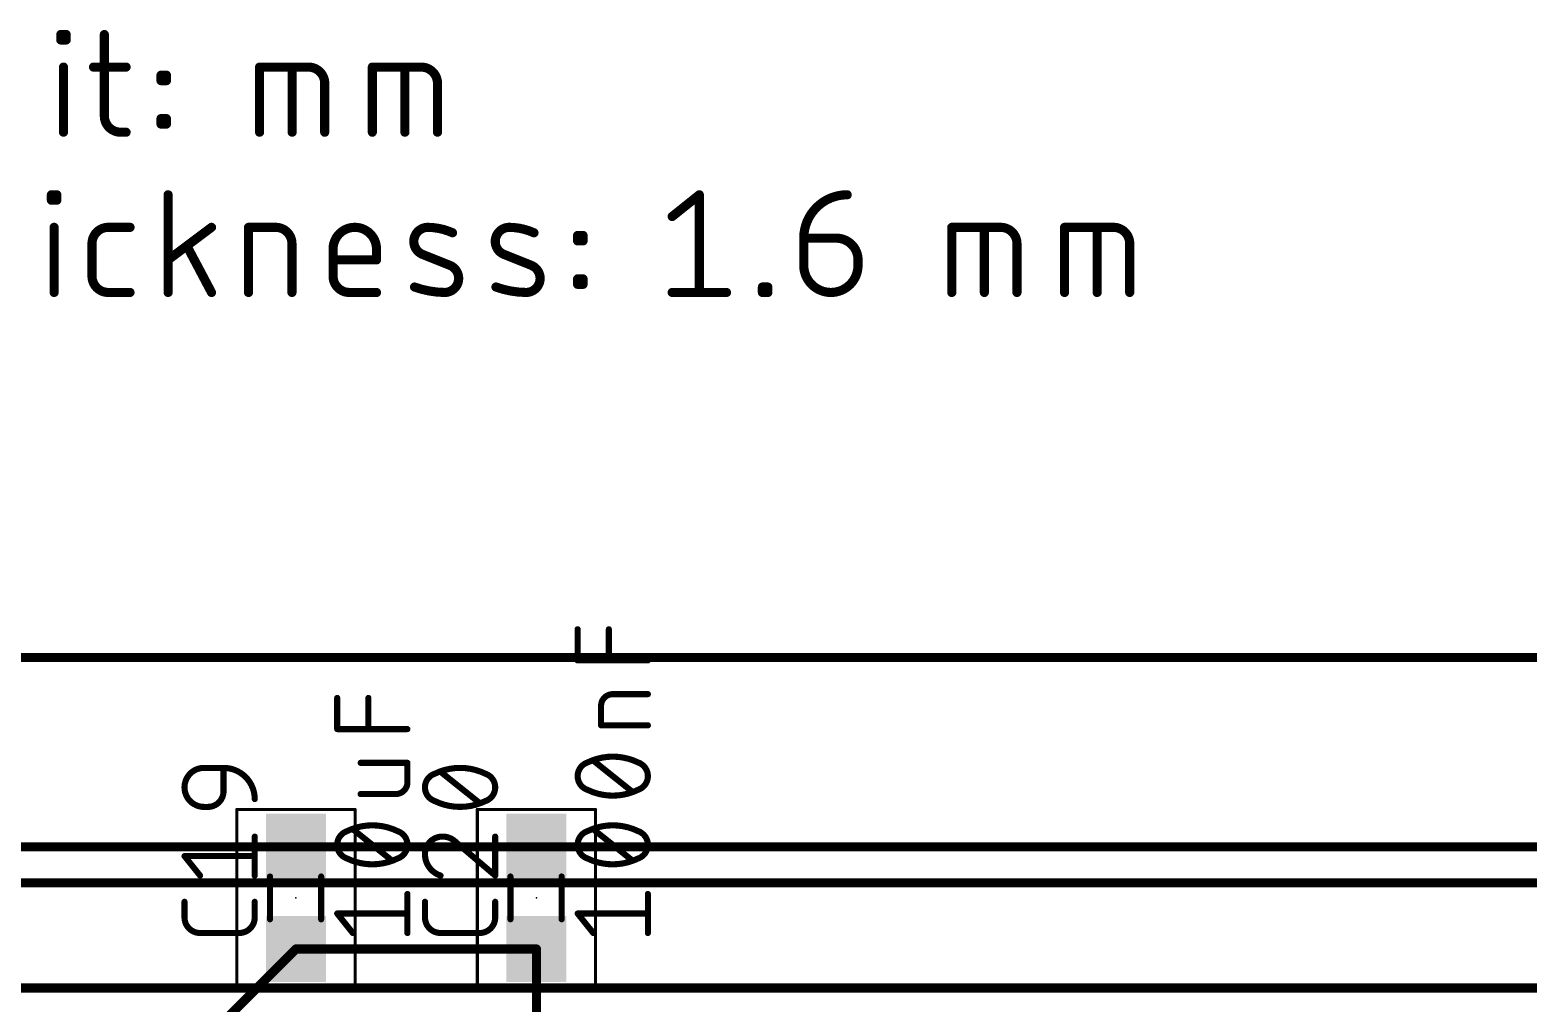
# Model space of a CAD drawing. Extents: x -6 to 135, y -6 to 36.
# Drawn here: x 81.58 to 106.5, y 20.25 to 36.45 of the extents above; entities that cross this region are included whole.
import ezdxf

# ---------------------------------------------------------------- set-up
doc = ezdxf.new("R2010")
doc.units = 0
for name, color, linetype in [('1', 12, 'CONTINUOUS'), ('16', 132, 'CONTINUOUS'), ('20', 31, 'CONTINUOUS'), ('23', 53, 'CONTINUOUS'), ('25', 253, 'CONTINUOUS'), ('27', 253, 'CONTINUOUS'), ('39', 12, 'CONTINUOUS'), ('47', 253, 'CONTINUOUS'), ('51', 253, 'CONTINUOUS')]:
    doc.layers.add(name, color=color, linetype=linetype)

# ---------------------------------------------------------------- blocks, each defined once
blk = doc.blocks.new('RECT')
blk.add_solid([(-0.5, -0.5), (0.5, -0.5), (-0.5, 0.5), (0.5, 0.5)])

msp = doc.modelspace()

# ---------------------------------------------------------------- linework, layer by layer
at = {"layer": '1', "const_width": 0.1524}
for points in [[(121, 26), (30, 26)], [(86, 22.85), (66, 22.85)], [(86, 22.85), (90, 22.85)], [(110, 22.85), (90, 22.85)], [(86, 21.15), (83.925, 19.075)], [(86, 21.15), (90, 21.15)], [(90, 21.15), (90, 17.95)]]:
    msp.add_lwpolyline(points, dxfattribs=at)
at = {"layer": '1', "const_width": 0.0762}
for points in [[(86, 22.8881, 1), (86, 22.8119)], [(86, 22.8119, 1), (86, 22.8881)], [(90, 22.8881, 1), (90, 22.8119)], [(90, 22.8119, 1), (90, 22.8881)], [(86, 21.1881, 1), (86, 21.1119)], [(86.0269, 21.1231, 1), (85.9731, 21.1769)], [(90.0381, 21.15, 1), (89.9619, 21.15)], [(90, 21.1119, 1), (90, 21.1881)]]:
    msp.add_lwpolyline(points, format="xyb", dxfattribs=at)
at = {"layer": '16', "const_width": 0.1524}
for points in [[(121, 26), (30, 26)], [(121, 22.25), (15.5, 22.25)], [(121.6702, 20.5), (18.9746, 20.5)]]:
    msp.add_lwpolyline(points, dxfattribs=at)
at = {"layer": '20'}
msp.add_line((119, 26), (32, 26), dxfattribs=at)
at = {"layer": '23'}
for p in [(86, 22), (90, 22)]:
    msp.add_point(p, dxfattribs=at)
at = {"layer": '25'}
for points, const_width in [([(84.4704, 24.1637, 1), (84.4704, 23.5146)], 0.1016), ([(84.4704, 24.1891, 1), (84.4704, 24.1383)], 0.0508), ([(84.4704, 24.1383, 1), (84.4704, 24.1891)], 0.0508), ([(84.8203, 24.1637, 1), (84.7695, 24.1637)], 0.0508), ([(85.3142, 23.6444, 0.4142), (84.7949, 24.1637)], 0.1016), ([(84.7949, 24.1891, 1), (84.7949, 24.1383)], 0.0508), ([(84.7949, 24.1383, 1), (84.7949, 24.1891)], 0.0508), ([(88.73, 24.1637, 0.1139), (88.3081, 24.0664)], 0.1016), ([(89.1519, 24.0664, 0.1139), (88.73, 24.1637)], 0.1016), ([(88.73, 24.1891, 1), (88.73, 24.1383)], 0.0508), ([(88.73, 24.1383, 1), (88.73, 24.1891)], 0.0508), ([(88.3081, 24.0664, 0.3205), (88.1458, 23.8392)], 0.1016), ([(88.2969, 24.0892, 1), (88.3192, 24.0435)], 0.0508), ([(88.3163, 24.0423, 1), (88.2998, 24.0904)], 0.0508), ([(88.4213, 24.1186, 1), (88.3896, 24.079)], 0.0508), ([(89.3142, 23.8392, 0.3205), (89.1519, 24.0664)], 0.1016), ([(89.1602, 24.0904, 1), (89.1437, 24.0423)], 0.0508), ([(89.1408, 24.0435, 1), (89.1631, 24.0892)], 0.0508), ([(84.5353, 23.5146, 0.4142), (84.7949, 23.7743)], 0.1016), ([(84.8203, 23.7743, 1), (84.7695, 23.7743)], 0.0508), ([(84.7695, 23.7743, 1), (84.8203, 23.7743)], 0.0508), ([(88.1458, 23.8392, 0.3205), (88.3081, 23.612)], 0.1016), ([(88.1712, 23.8392, 1), (88.1204, 23.8392)], 0.0508), ([(88.1204, 23.8392, 1), (88.1712, 23.8392)], 0.0508), ([(89.1519, 23.612, 0.3205), (89.3142, 23.8392)], 0.1016), ([(89.3396, 23.8392, 1), (89.2888, 23.8392)], 0.0508), ([(89.2888, 23.8392, 1), (89.3396, 23.8392)], 0.0508), ([(84.4704, 23.54, 1), (84.4704, 23.4892)], 0.0508), ([(84.4704, 23.4892, 1), (84.4704, 23.54)], 0.0508), ([(84.5353, 23.54, 1), (84.5353, 23.4892)], 0.0508), ([(84.5353, 23.4892, 1), (84.5353, 23.54)], 0.0508), ([(85.2888, 23.6444, 1), (85.3396, 23.6444)], 0.0508), ([(88.3192, 23.6348, 1), (88.2969, 23.5891)], 0.0508), ([(88.3081, 23.612, 0.1139), (88.73, 23.5146)], 0.1016), ([(88.2998, 23.588, 1), (88.3163, 23.636)], 0.0508), ([(88.73, 23.5146, 0.1139), (89.1519, 23.612)], 0.1016), ([(88.73, 23.54, 1), (88.73, 23.4892)], 0.0508), ([(88.73, 23.4892, 1), (88.73, 23.54)], 0.0508), ([(89.0387, 23.5597, 1), (89.0704, 23.5994)], 0.0508), ([(89.1437, 23.636, 1), (89.1602, 23.588)], 0.0508), ([(89.1631, 23.5891, 1), (89.1408, 23.6348)], 0.0508), ([(85.3396, 23.0207, 1), (85.2888, 23.0207)], 0.0508), ([(88.4379, 23.0207, 0.4142), (88.1458, 22.7286)], 0.1016), ([(88.6651, 22.9234, 0.2053), (88.4379, 23.0207)], 0.1016), ([(88.4379, 23.0461, 1), (88.4379, 22.9953)], 0.0508), ([(88.4379, 22.9953, 1), (88.4379, 23.0461)], 0.0508), ([(88.6815, 22.9427, 1), (88.6486, 22.904)], 0.0508), ([(88.6467, 22.9058, 1), (88.6835, 22.9409)], 0.0508), ([(89.3396, 23.0207, 1), (89.2888, 23.0207)], 0.0508), ([(84.1458, 22.7216, 1), (84.1458, 22.6708)], 0.0508), ([(84.1656, 22.712, 1), (84.126, 22.6803)], 0.0508), ([(85.3142, 22.6708, 1), (85.3142, 22.7216)], 0.0508), ([(88.1458, 22.7286, 0.3252), (88.4054, 22.3716)], 0.1016), ([(88.1712, 22.7286, 1), (88.1204, 22.7286)], 0.0508), ([(88.1204, 22.7286, 1), (88.1712, 22.7286)], 0.0508), ([(84.3856, 22.3558, 1), (84.4253, 22.3875)], 0.0508), ([(85.2888, 22.3716, 1), (85.3396, 22.3716)], 0.0508), ([(88.3976, 22.3475, 1), (88.4133, 22.3958)], 0.0508), ([(89.2888, 22.3716, 1), (89.3396, 22.3716)], 0.0508), ([(89.2977, 22.3523, 1), (89.3307, 22.391)], 0.0508), ([(84.1712, 21.9351, 1), (84.1204, 21.9351)], 0.0508), ([(85.3396, 21.9351, 1), (85.2888, 21.9351)], 0.0508), ([(88.1712, 21.9351, 1), (88.1204, 21.9351)], 0.0508), ([(89.3396, 21.9351, 1), (89.2888, 21.9351)], 0.0508), ([(84.1458, 21.6754, 0.4142), (84.4054, 21.4158)], 0.1016), ([(84.1712, 21.6754, 1), (84.1204, 21.6754)], 0.0508), ([(84.1204, 21.6754, 1), (84.1712, 21.6754)], 0.0508), ([(85.0546, 21.4158, 0.4142), (85.3142, 21.6754)], 0.1016), ([(85.3396, 21.6754, 1), (85.2888, 21.6754)], 0.0508), ([(85.2888, 21.6754, 1), (85.3396, 21.6754)], 0.0508), ([(88.1458, 21.6754, 0.4142), (88.4054, 21.4158)], 0.1016), ([(88.1712, 21.6754, 1), (88.1204, 21.6754)], 0.0508), ([(88.1204, 21.6754, 1), (88.1712, 21.6754)], 0.0508), ([(89.0546, 21.4158, 0.4142), (89.3142, 21.6754)], 0.1016), ([(89.3396, 21.6754, 1), (89.2888, 21.6754)], 0.0508), ([(89.2888, 21.6754, 1), (89.3396, 21.6754)], 0.0508), ([(84.4054, 21.4412, 1), (84.4054, 21.3904)], 0.0508), ([(84.4054, 21.3904, 1), (84.4054, 21.4412)], 0.0508), ([(85.0546, 21.4412, 1), (85.0546, 21.3904)], 0.0508), ([(85.0546, 21.3904, 1), (85.0546, 21.4412)], 0.0508), ([(88.4054, 21.4412, 1), (88.4054, 21.3904)], 0.0508), ([(88.4054, 21.3904, 1), (88.4054, 21.4412)], 0.0508), ([(89.0546, 21.4412, 1), (89.0546, 21.3904)], 0.0508), ([(89.0546, 21.3904, 1), (89.0546, 21.4412)], 0.0508)]:
    msp.add_lwpolyline(points, format="xyb", dxfattribs=dict(at, const_width=const_width))
at = {"layer": '25', "const_width": 0.1016}
for points in [[(84.4704, 24.1637), (84.7949, 24.1637)], [(84.7949, 24.1637), (84.7949, 23.7743)], [(89.0546, 23.5795), (88.4054, 24.0988)], [(84.5353, 23.5146), (84.4704, 23.5146)], [(85.3142, 22.3716), (85.3142, 23.0207)], [(88.6651, 22.9234), (89.3142, 22.3716)], [(89.3142, 22.3716), (89.3142, 23.0207)], [(84.4054, 22.3716), (84.1458, 22.6962)], [(84.1458, 22.6962), (85.3142, 22.6962)], [(84.1458, 21.6754), (84.1458, 21.9351)], [(85.3142, 21.9351), (85.3142, 21.6754)], [(88.1458, 21.6754), (88.1458, 21.9351)], [(89.3142, 21.9351), (89.3142, 21.6754)], [(85.0546, 21.4158), (84.4054, 21.4158)], [(89.0546, 21.4158), (88.4054, 21.4158)]]:
    msp.add_lwpolyline(points, dxfattribs=at)
at = {"layer": '27', "const_width": 0.1016}
for points in [[(90.6858, 25.952), (90.6858, 26.4712)], [(91.2051, 25.952), (91.2051, 26.4712)], [(91.8542, 25.952), (90.6858, 25.952)], [(91.27, 25.3909), (91.8542, 25.3909)], [(86.6858, 24.809), (86.6858, 25.3282)], [(87.2051, 24.809), (87.2051, 25.3282)], [(91.0753, 24.8716), (91.0753, 25.1962)], [(91.8542, 24.8716), (91.0753, 24.8716)], [(87.8542, 24.809), (86.6858, 24.809)], [(87.8542, 24.2479), (87.0753, 24.2479)], [(87.8542, 23.9233), (87.8542, 24.2479)], [(91.5946, 23.7667), (90.9454, 24.286)], [(87.0753, 23.7286), (87.6595, 23.7286)], [(87.5946, 22.6237), (86.9454, 23.143)], [(91.5946, 22.6237), (90.9454, 23.143)], [(87.8542, 21.4158), (87.8542, 22.0649)], [(91.8542, 21.4158), (91.8542, 22.0649)], [(86.9454, 21.4158), (86.6858, 21.7404)], [(86.6858, 21.7404), (87.8542, 21.7404)], [(90.9454, 21.4158), (90.6858, 21.7404)], [(90.6858, 21.7404), (91.8542, 21.7404)]]:
    msp.add_lwpolyline(points, dxfattribs=at)
at = {"layer": '27'}
for points, const_width in [([(90.7112, 26.4712, 1), (90.6604, 26.4712)], 0.0508), ([(91.2305, 26.4712, 1), (91.1797, 26.4712)], 0.0508), ([(90.6858, 25.9774, 1), (90.6858, 25.9265)], 0.0508), ([(90.6604, 25.952, 1), (90.7112, 25.952)], 0.0508), ([(91.1797, 25.952, 1), (91.2305, 25.952)], 0.0508), ([(91.8542, 25.9265, 1), (91.8542, 25.9774)], 0.0508), ([(91.27, 25.3909, 0.4142), (91.0753, 25.1962)], 0.1016), ([(91.27, 25.4163, 1), (91.27, 25.3655)], 0.0508), ([(91.27, 25.3655, 1), (91.27, 25.4163)], 0.0508), ([(91.8542, 25.3655, 1), (91.8542, 25.4163)], 0.0508), ([(86.7112, 25.3282, 1), (86.6604, 25.3282)], 0.0508), ([(87.2305, 25.3282, 1), (87.1797, 25.3282)], 0.0508), ([(91.1007, 25.1962, 1), (91.0499, 25.1962)], 0.0508), ([(91.0499, 25.1962, 1), (91.1007, 25.1962)], 0.0508), ([(91.0753, 24.897, 1), (91.0753, 24.8462)], 0.0508), ([(91.8542, 24.8462, 1), (91.8542, 24.897)], 0.0508), ([(86.6858, 24.8344, 1), (86.6858, 24.7836)], 0.0508), ([(86.6604, 24.809, 1), (86.7112, 24.809)], 0.0508), ([(87.1797, 24.809, 1), (87.2305, 24.809)], 0.0508), ([(87.8542, 24.7836, 1), (87.8542, 24.8344)], 0.0508), ([(91.0499, 24.8716, 1), (91.1007, 24.8716)], 0.0508), ([(87.0753, 24.2733, 1), (87.0753, 24.2225)], 0.0508), ([(87.8796, 24.2479, 1), (87.8288, 24.2479)], 0.0508), ([(87.8542, 24.2225, 1), (87.8542, 24.2733)], 0.0508), ([(90.8481, 24.2535, 0.3205), (90.6858, 24.0263)], 0.1016), ([(90.8369, 24.2764, 1), (90.8592, 24.2307)], 0.0508), ([(91.27, 24.3509, 0.1139), (90.8481, 24.2535)], 0.1016), ([(90.8563, 24.2295, 1), (90.8398, 24.2776)], 0.0508), ([(90.9613, 24.3058, 1), (90.9296, 24.2662)], 0.0508), ([(91.6919, 24.2535, 0.1139), (91.27, 24.3509)], 0.1016), ([(91.27, 24.3763, 1), (91.27, 24.3255)], 0.0508), ([(91.27, 24.3255, 1), (91.27, 24.3763)], 0.0508), ([(91.7002, 24.2776, 1), (91.6837, 24.2295)], 0.0508), ([(91.8542, 24.0263, 0.3205), (91.6919, 24.2535)], 0.1016), ([(91.6808, 24.2307, 1), (91.7031, 24.2764)], 0.0508), ([(87.6595, 23.7286, 0.4142), (87.8542, 23.9233)], 0.1016), ([(87.8796, 23.9233, 1), (87.8288, 23.9233)], 0.0508), ([(87.8288, 23.9233, 1), (87.8796, 23.9233)], 0.0508), ([(90.6858, 24.0263, 0.3205), (90.8481, 23.7992)], 0.1016), ([(90.7112, 24.0263, 1), (90.6604, 24.0263)], 0.0508), ([(90.6604, 24.0263, 1), (90.7112, 24.0263)], 0.0508), ([(91.6919, 23.7992, 0.3205), (91.8542, 24.0263)], 0.1016), ([(91.8796, 24.0263, 1), (91.8288, 24.0263)], 0.0508), ([(91.8288, 24.0263, 1), (91.8796, 24.0263)], 0.0508), ([(87.0753, 23.754, 1), (87.0753, 23.7032)], 0.0508), ([(87.6595, 23.754, 1), (87.6595, 23.7032)], 0.0508), ([(87.6595, 23.7032, 1), (87.6595, 23.754)], 0.0508), ([(90.8592, 23.822, 1), (90.8369, 23.7763)], 0.0508), ([(90.8481, 23.7992, 0.1139), (91.27, 23.7018)], 0.1016), ([(90.8398, 23.7751, 1), (90.8563, 23.8232)], 0.0508), ([(91.27, 23.7018, 0.1139), (91.6919, 23.7992)], 0.1016), ([(91.27, 23.7272, 1), (91.27, 23.6764)], 0.0508), ([(91.27, 23.6764, 1), (91.27, 23.7272)], 0.0508), ([(91.5787, 23.7469, 1), (91.6104, 23.7865)], 0.0508), ([(91.6837, 23.8232, 1), (91.7002, 23.7751)], 0.0508), ([(91.7031, 23.7763, 1), (91.6808, 23.822)], 0.0508), ([(87.27, 23.2079, 0.1139), (86.8481, 23.1105)], 0.1016), ([(86.9613, 23.1628, 1), (86.9296, 23.1232)], 0.0508), ([(87.6919, 23.1105, 0.1139), (87.27, 23.2079)], 0.1016), ([(87.27, 23.2333, 1), (87.27, 23.1825)], 0.0508), ([(87.27, 23.1825, 1), (87.27, 23.2333)], 0.0508), ([(91.27, 23.2079, 0.1139), (90.8481, 23.1105)], 0.1016), ([(90.9613, 23.1628, 1), (90.9296, 23.1232)], 0.0508), ([(91.6919, 23.1105, 0.1139), (91.27, 23.2079)], 0.1016), ([(91.27, 23.2333, 1), (91.27, 23.1825)], 0.0508), ([(91.27, 23.1825, 1), (91.27, 23.2333)], 0.0508), ([(86.8481, 23.1105, 0.3205), (86.6858, 22.8834)], 0.1016), ([(86.6858, 22.8834, 0.3205), (86.8481, 22.6562)], 0.1016), ([(86.7112, 22.8833, 1), (86.6604, 22.8834)], 0.0508), ([(86.8369, 23.1334, 1), (86.8592, 23.0877)], 0.0508), ([(86.8563, 23.0865, 1), (86.8398, 23.1346)], 0.0508), ([(87.7002, 23.1346, 1), (87.6837, 23.0865)], 0.0508), ([(87.8542, 22.8834, 0.3205), (87.6919, 23.1105)], 0.1016), ([(87.6919, 22.6562, 0.3205), (87.8542, 22.8834)], 0.1016), ([(87.6808, 23.0877, 1), (87.7031, 23.1334)], 0.0508), ([(87.8796, 22.8833, 1), (87.8288, 22.8834)], 0.0508), ([(90.8481, 23.1105, 0.3205), (90.6858, 22.8834)], 0.1016), ([(90.6858, 22.8834, 0.3205), (90.8481, 22.6562)], 0.1016), ([(90.7112, 22.8833, 1), (90.6604, 22.8834)], 0.0508), ([(90.8369, 23.1334, 1), (90.8592, 23.0877)], 0.0508), ([(90.8563, 23.0865, 1), (90.8398, 23.1346)], 0.0508), ([(91.7002, 23.1346, 1), (91.6837, 23.0865)], 0.0508), ([(91.8542, 22.8834, 0.3205), (91.6919, 23.1105)], 0.1016), ([(91.6919, 22.6562, 0.3205), (91.8542, 22.8834)], 0.1016), ([(91.6808, 23.0877, 1), (91.7031, 23.1334)], 0.0508), ([(91.8796, 22.8833, 1), (91.8288, 22.8834)], 0.0508), ([(86.6604, 22.8833, 1), (86.7112, 22.8834)], 0.0508), ([(86.8592, 22.679, 1), (86.8369, 22.6333)], 0.0508), ([(86.8481, 22.6562, 0.1139), (87.27, 22.5588)], 0.1016), ([(86.8398, 22.6321, 1), (86.8563, 22.6802)], 0.0508), ([(87.27, 22.5588, 0.1139), (87.6919, 22.6562)], 0.1016), ([(87.6837, 22.6802, 1), (87.7002, 22.6321)], 0.0508), ([(87.7031, 22.6333, 1), (87.6808, 22.679)], 0.0508), ([(87.8288, 22.8833, 1), (87.8796, 22.8834)], 0.0508), ([(90.6604, 22.8833, 1), (90.7112, 22.8834)], 0.0508), ([(90.8592, 22.679, 1), (90.8369, 22.6333)], 0.0508), ([(90.8481, 22.6562, 0.1139), (91.27, 22.5588)], 0.1016), ([(90.8398, 22.6321, 1), (90.8563, 22.6802)], 0.0508), ([(91.27, 22.5588, 0.1139), (91.6919, 22.6562)], 0.1016), ([(91.6837, 22.6802, 1), (91.7002, 22.6321)], 0.0508), ([(91.7031, 22.6333, 1), (91.6808, 22.679)], 0.0508), ([(91.8288, 22.8833, 1), (91.8796, 22.8834)], 0.0508), ([(87.27, 22.5842, 1), (87.27, 22.5334)], 0.0508), ([(87.27, 22.5334, 1), (87.27, 22.5842)], 0.0508), ([(87.5787, 22.6039, 1), (87.6104, 22.6435)], 0.0508), ([(91.27, 22.5842, 1), (91.27, 22.5334)], 0.0508), ([(91.27, 22.5334, 1), (91.27, 22.5842)], 0.0508), ([(91.5787, 22.6039, 1), (91.6104, 22.6435)], 0.0508), ([(87.8796, 22.0649, 1), (87.8288, 22.0649)], 0.0508), ([(91.8796, 22.0649, 1), (91.8288, 22.0649)], 0.0508), ([(86.6858, 21.7658, 1), (86.6858, 21.715)], 0.0508), ([(86.7056, 21.7562, 1), (86.666, 21.7245)], 0.0508), ([(87.8542, 21.715, 1), (87.8542, 21.7658)], 0.0508), ([(90.6858, 21.7658, 1), (90.6858, 21.715)], 0.0508), ([(90.7056, 21.7562, 1), (90.666, 21.7245)], 0.0508), ([(91.8542, 21.715, 1), (91.8542, 21.7658)], 0.0508), ([(86.9256, 21.3999, 1), (86.9653, 21.4317)], 0.0508), ([(87.8288, 21.4158, 1), (87.8796, 21.4158)], 0.0508), ([(90.9256, 21.3999, 1), (90.9653, 21.4317)], 0.0508), ([(91.8288, 21.4158, 1), (91.8796, 21.4158)], 0.0508)]:
    msp.add_lwpolyline(points, format="xyb", dxfattribs=dict(at, const_width=const_width))
at = {"layer": '39', "const_width": 0.0508}
for points in [[(85.017, 20.527), (85.017, 23.473)], [(85.017, 23.473), (86.983, 23.473)], [(86.983, 23.473), (86.983, 20.527)], [(89.017, 20.527), (89.017, 23.473)], [(89.017, 23.473), (90.983, 23.473)], [(90.983, 23.473), (90.983, 20.527)], [(86.983, 20.527), (85.017, 20.527)], [(90.983, 20.527), (89.017, 20.527)]]:
    msp.add_lwpolyline(points, dxfattribs=at)
at = {"layer": '39', "const_width": 0.0254}
for points in [[(85.0297, 23.473, 1), (85.0043, 23.473)], [(85.017, 23.4857, 1), (85.017, 23.4603)], [(86.9957, 23.473, 1), (86.9703, 23.473)], [(86.983, 23.4603, 1), (86.983, 23.4857)], [(89.0297, 23.473, 1), (89.0043, 23.473)], [(89.017, 23.4857, 1), (89.017, 23.4603)], [(90.9957, 23.473, 1), (90.9703, 23.473)], [(90.983, 23.4603, 1), (90.983, 23.4857)], [(85.017, 20.5397, 1), (85.017, 20.5143)], [(85.0043, 20.527, 1), (85.0297, 20.527)], [(86.9703, 20.527, 1), (86.9957, 20.527)], [(86.983, 20.5143, 1), (86.983, 20.5397)], [(89.017, 20.5397, 1), (89.017, 20.5143)], [(89.0043, 20.527, 1), (89.0297, 20.527)], [(90.9703, 20.527, 1), (90.9957, 20.527)], [(90.983, 20.5143, 1), (90.983, 20.5397)]]:
    msp.add_lwpolyline(points, format="xyb", dxfattribs=at)
at = {"layer": '47', "const_width": 0.1524}
for points in [[(82.0878, 36.2785), (82.0878, 36.3688)], [(82.0878, 36.3688), (82.1781, 36.3688)], [(82.1781, 36.3688), (82.1781, 36.2785)], [(82.8126, 36.3688), (82.8126, 35.0141)], [(82.1781, 36.2785), (82.0878, 36.2785)], [(82.133, 34.7432), (82.133, 35.8269)], [(82.632, 35.8269), (83.1738, 35.8269)], [(85.3947, 34.7432), (85.3947, 35.8269)], [(85.3947, 35.8269), (86.2075, 35.8269)], [(85.9365, 34.7432), (85.9365, 35.8269)], [(87.2704, 34.7432), (87.2704, 35.8269)], [(87.2704, 35.8269), (88.0832, 35.8269)], [(87.8123, 34.7432), (87.8123, 35.8269)], [(83.7551, 35.6012), (83.7551, 35.6915)], [(83.7551, 35.6915), (83.8454, 35.6915)], [(83.8454, 35.6012), (83.7551, 35.6012)], [(83.8454, 35.6915), (83.8454, 35.6012)], [(86.4784, 35.556), (86.4784, 34.7432)], [(88.3542, 35.556), (88.3542, 34.7432)], [(83.7551, 34.8787), (83.7551, 34.969)], [(83.7551, 34.969), (83.8454, 34.969)], [(83.8454, 34.8787), (83.7551, 34.8787)], [(83.8454, 34.969), (83.8454, 34.8787)], [(83.0835, 34.7432), (83.1738, 34.7432)], [(81.9315, 33.6115), (81.9315, 33.7018)], [(81.9315, 33.7018), (82.0218, 33.7018)], [(82.0218, 33.6115), (81.9315, 33.6115)], [(82.0218, 33.7018), (82.0218, 33.6115)], [(83.8728, 32.0762), (83.8728, 33.7018)], [(92.2585, 33.3406), (92.7101, 33.7018)], [(92.7101, 33.7018), (92.7101, 32.0762)], [(81.9766, 32.0762), (81.9766, 33.1599)], [(82.8781, 33.1599), (83.2393, 33.1599)], [(84.5952, 33.1599), (83.8728, 32.6181)], [(85.2106, 32.0762), (85.2106, 33.1599)], [(85.2106, 33.1599), (85.6621, 33.1599)], [(96.9097, 32.0762), (96.9097, 33.1599)], [(96.9097, 33.1599), (97.7225, 33.1599)], [(97.4515, 32.0762), (97.4515, 33.1599)], [(98.7854, 32.0762), (98.7854, 33.1599)], [(98.7854, 33.1599), (99.5982, 33.1599)], [(99.3273, 32.0762), (99.3273, 33.1599)], [(82.6071, 32.3471), (82.6071, 32.889)], [(84.5952, 32.0762), (84.1888, 32.8438)], [(85.9331, 32.889), (85.9331, 32.0762)], [(90.685, 32.9342), (90.685, 33.0245)], [(90.685, 33.0245), (90.7753, 33.0245)], [(90.7753, 32.9342), (90.685, 32.9342)], [(90.7753, 33.0245), (90.7753, 32.9342)], [(94.4469, 32.9793), (94.9888, 32.9793)], [(94.4469, 32.5278), (94.4469, 32.9793)], [(97.9934, 32.889), (97.9934, 32.0762)], [(99.8692, 32.889), (99.8692, 32.0762)], [(86.6174, 32.3471), (86.6174, 32.7987)], [(87.3399, 32.6181), (86.6174, 32.6181)], [(87.3399, 32.7987), (87.3399, 32.6181)], [(88.5591, 32.5278), (88.1076, 32.7084)], [(89.9138, 32.5278), (89.4623, 32.7084)], [(95.35, 32.6181), (95.35, 32.5278)], [(83.2393, 32.0762), (82.8781, 32.0762)], [(87.3399, 32.0762), (86.8883, 32.0762)], [(90.685, 32.2117), (90.685, 32.302)], [(90.685, 32.302), (90.7753, 32.302)], [(90.7753, 32.2117), (90.685, 32.2117)], [(90.7753, 32.302), (90.7753, 32.2117)], [(92.2585, 32.0762), (93.1616, 32.0762)], [(93.7591, 32.0762), (93.7591, 32.1665)], [(93.7591, 32.1665), (93.8494, 32.1665)], [(93.8494, 32.0762), (93.7591, 32.0762)], [(93.8494, 32.1665), (93.8494, 32.0762)]]:
    msp.add_lwpolyline(points, dxfattribs=at)
at = {"layer": '47'}
for points, const_width in [([(82.1259, 36.3688, 1), (82.0497, 36.3688)], 0.0762), ([(82.0878, 36.4069, 1), (82.0878, 36.3307)], 0.0762), ([(82.2162, 36.3688, 1), (82.14, 36.3688)], 0.0762), ([(82.1781, 36.3307, 1), (82.1781, 36.4069)], 0.0762), ([(82.8507, 36.3688, 1), (82.7745, 36.3688)], 0.0762), ([(82.0878, 36.3166, 1), (82.0878, 36.2404)], 0.0762), ([(82.0497, 36.2785, 1), (82.1259, 36.2785)], 0.0762), ([(82.14, 36.2785, 1), (82.2162, 36.2785)], 0.0762), ([(82.1781, 36.2404, 1), (82.1781, 36.3166)], 0.0762), ([(82.1711, 35.8269, 1), (82.0949, 35.8269)], 0.0762), ([(82.632, 35.865, 1), (82.632, 35.7888)], 0.0762), ([(83.1738, 35.7888, 1), (83.1738, 35.865)], 0.0762), ([(85.4328, 35.8269, 1), (85.3566, 35.8269)], 0.0762), ([(85.3947, 35.865, 1), (85.3947, 35.7888)], 0.0762), ([(85.9746, 35.8269, 1), (85.8984, 35.8269)], 0.0762), ([(86.4784, 35.556, 0.4142), (86.2075, 35.8269)], 0.1524), ([(86.2075, 35.865, 1), (86.2075, 35.7888)], 0.0762), ([(86.2075, 35.7888, 1), (86.2075, 35.865)], 0.0762), ([(87.3085, 35.8269, 1), (87.2323, 35.8269)], 0.0762), ([(87.2704, 35.865, 1), (87.2704, 35.7888)], 0.0762), ([(87.8504, 35.8269, 1), (87.7742, 35.8269)], 0.0762), ([(88.3542, 35.556, 0.4142), (88.0832, 35.8269)], 0.1524), ([(88.0832, 35.865, 1), (88.0832, 35.7888)], 0.0762), ([(88.0832, 35.7888, 1), (88.0832, 35.865)], 0.0762), ([(83.7932, 35.6915, 1), (83.717, 35.6915)], 0.0762), ([(83.7551, 35.7296, 1), (83.7551, 35.6534)], 0.0762), ([(83.7551, 35.6393, 1), (83.7551, 35.5631)], 0.0762), ([(83.717, 35.6012, 1), (83.7932, 35.6012)], 0.0762), ([(83.8835, 35.6915, 1), (83.8073, 35.6915)], 0.0762), ([(83.8073, 35.6012, 1), (83.8835, 35.6012)], 0.0762), ([(83.8454, 35.6534, 1), (83.8454, 35.7296)], 0.0762), ([(83.8454, 35.5631, 1), (83.8454, 35.6393)], 0.0762), ([(86.5165, 35.556, 1), (86.4403, 35.556)], 0.0762), ([(86.4403, 35.556, 1), (86.5165, 35.556)], 0.0762), ([(88.3923, 35.556, 1), (88.3161, 35.556)], 0.0762), ([(88.3161, 35.556, 1), (88.3923, 35.556)], 0.0762), ([(82.8126, 35.0141, 0.4142), (83.0835, 34.7432)], 0.1524), ([(82.8507, 35.0141, 1), (82.7745, 35.0141)], 0.0762), ([(82.7745, 35.0141, 1), (82.8507, 35.0141)], 0.0762), ([(83.7932, 34.969, 1), (83.717, 34.969)], 0.0762), ([(83.7551, 35.0071, 1), (83.7551, 34.9309)], 0.0762), ([(83.7551, 34.9168, 1), (83.7551, 34.8406)], 0.0762), ([(83.717, 34.8787, 1), (83.7932, 34.8787)], 0.0762), ([(83.8835, 34.969, 1), (83.8073, 34.969)], 0.0762), ([(83.8073, 34.8787, 1), (83.8835, 34.8787)], 0.0762), ([(83.8454, 34.9309, 1), (83.8454, 35.0071)], 0.0762), ([(83.8454, 34.8406, 1), (83.8454, 34.9168)], 0.0762), ([(82.0949, 34.7432, 1), (82.1711, 34.7432)], 0.0762), ([(83.0835, 34.7813, 1), (83.0835, 34.7051)], 0.0762), ([(83.0835, 34.7051, 1), (83.0835, 34.7813)], 0.0762), ([(83.1738, 34.7051, 1), (83.1738, 34.7813)], 0.0762), ([(85.3566, 34.7432, 1), (85.4328, 34.7432)], 0.0762), ([(85.8984, 34.7432, 1), (85.9746, 34.7432)], 0.0762), ([(86.4403, 34.7432, 1), (86.5165, 34.7432)], 0.0762), ([(87.2323, 34.7432, 1), (87.3085, 34.7432)], 0.0762), ([(87.7742, 34.7432, 1), (87.8504, 34.7432)], 0.0762), ([(88.3161, 34.7432, 1), (88.3923, 34.7432)], 0.0762), ([(81.9696, 33.7018, 1), (81.8934, 33.7018)], 0.0762), ([(81.9315, 33.7399, 1), (81.9315, 33.6637)], 0.0762), ([(81.9315, 33.6496, 1), (81.9315, 33.5734)], 0.0762), ([(81.8934, 33.6115, 1), (81.9696, 33.6115)], 0.0762), ([(82.0599, 33.7018, 1), (81.9837, 33.7018)], 0.0762), ([(81.9837, 33.6115, 1), (82.0599, 33.6115)], 0.0762), ([(82.0218, 33.6637, 1), (82.0218, 33.7399)], 0.0762), ([(82.0218, 33.5734, 1), (82.0218, 33.6496)], 0.0762), ([(83.9109, 33.7018, 1), (83.8347, 33.7018)], 0.0762), ([(92.7482, 33.7018, 1), (92.672, 33.7018)], 0.0762), ([(92.7339, 33.672, 1), (92.6863, 33.7316)], 0.0762), ([(95.1694, 33.7018, 0.4142), (94.4469, 32.9793)], 0.1524), ([(95.1694, 33.6637, 1), (95.1694, 33.7399)], 0.0762), ([(92.2347, 33.3703, 1), (92.2823, 33.3108)], 0.0762), ([(82.0147, 33.1599, 1), (81.9385, 33.1599)], 0.0762), ([(82.8781, 33.1599, 0.4142), (82.6071, 32.889)], 0.1524), ([(82.8781, 33.198, 1), (82.8781, 33.1218)], 0.0762), ([(82.8781, 33.1218, 1), (82.8781, 33.198)], 0.0762), ([(83.2393, 33.1218, 1), (83.2393, 33.198)], 0.0762), ([(84.6181, 33.1295, 1), (84.5724, 33.1904)], 0.0762), ([(85.2487, 33.1599, 1), (85.1725, 33.1599)], 0.0762), ([(85.2106, 33.198, 1), (85.2106, 33.1218)], 0.0762), ([(85.9331, 32.889, 0.4142), (85.6621, 33.1599)], 0.1524), ([(85.6621, 33.198, 1), (85.6621, 33.1218)], 0.0762), ([(85.6621, 33.1218, 1), (85.6621, 33.198)], 0.0762), ([(87.3399, 32.7987, 1), (86.6174, 32.7987)], 0.1524), ([(88.1979, 33.1599, 0.8318), (88.1076, 32.7084)], 0.1524), ([(88.1984, 33.198, 1), (88.1973, 33.1218)], 0.0762), ([(88.6043, 33.0696, 0.1025), (88.1979, 33.1599)], 0.1524), ([(88.1973, 33.1218, 1), (88.1984, 33.198)], 0.0762), ([(89.5526, 33.1599, 0.8318), (89.4623, 32.7084)], 0.1524), ([(89.5531, 33.198, 1), (89.552, 33.1218)], 0.0762), ([(89.959, 33.0696, 0.1025), (89.5526, 33.1599)], 0.1524), ([(89.552, 33.1218, 1), (89.5531, 33.198)], 0.0762), ([(96.9478, 33.1599, 1), (96.8716, 33.1599)], 0.0762), ([(96.9097, 33.198, 1), (96.9097, 33.1218)], 0.0762), ([(97.4896, 33.1599, 1), (97.4134, 33.1599)], 0.0762), ([(97.9934, 32.889, 0.4142), (97.7225, 33.1599)], 0.1524), ([(97.7225, 33.198, 1), (97.7225, 33.1218)], 0.0762), ([(97.7225, 33.1218, 1), (97.7225, 33.198)], 0.0762), ([(98.8235, 33.1599, 1), (98.7473, 33.1599)], 0.0762), ([(98.7854, 33.198, 1), (98.7854, 33.1218)], 0.0762), ([(99.3654, 33.1599, 1), (99.2892, 33.1599)], 0.0762), ([(99.8692, 32.889, 0.4142), (99.5982, 33.1599)], 0.1524), ([(99.5982, 33.198, 1), (99.5982, 33.1218)], 0.0762), ([(99.5982, 33.1218, 1), (99.5982, 33.198)], 0.0762), ([(82.6452, 32.889, 1), (82.569, 32.889)], 0.0762), ([(82.569, 32.889, 1), (82.6452, 32.889)], 0.0762), ([(84.2225, 32.8617, 1), (84.1552, 32.826)], 0.0762), ([(85.9712, 32.889, 1), (85.895, 32.889)], 0.0762), ([(85.895, 32.889, 1), (85.9712, 32.889)], 0.0762), ([(88.5886, 33.0349, 1), (88.6199, 33.1044)], 0.0762), ([(89.9433, 33.0349, 1), (89.9746, 33.1044)], 0.0762), ([(90.7231, 33.0245, 1), (90.6469, 33.0245)], 0.0762), ([(90.685, 33.0626, 1), (90.685, 32.9864)], 0.0762), ([(90.685, 32.9723, 1), (90.685, 32.8961)], 0.0762), ([(90.6469, 32.9342, 1), (90.7231, 32.9342)], 0.0762), ([(90.8134, 33.0245, 1), (90.7372, 33.0245)], 0.0762), ([(90.7372, 32.9342, 1), (90.8134, 32.9342)], 0.0762), ([(90.7753, 32.9864, 1), (90.7753, 33.0626)], 0.0762), ([(90.7753, 32.8961, 1), (90.7753, 32.9723)], 0.0762), ([(94.4469, 33.0174, 1), (94.4469, 32.9412)], 0.0762), ([(94.485, 32.9793, 1), (94.4088, 32.9793)], 0.0762), ([(94.4088, 32.9793, 1), (94.485, 32.9793)], 0.0762), ([(95.35, 32.6181, 0.4142), (94.9888, 32.9793)], 0.1524), ([(94.9888, 33.0174, 1), (94.9888, 32.9412)], 0.0762), ([(94.9888, 32.9412, 1), (94.9888, 33.0174)], 0.0762), ([(98.0315, 32.889, 1), (97.9553, 32.889)], 0.0762), ([(97.9553, 32.889, 1), (98.0315, 32.889)], 0.0762), ([(99.9073, 32.889, 1), (99.8311, 32.889)], 0.0762), ([(99.8311, 32.889, 1), (99.9073, 32.889)], 0.0762), ([(83.8499, 32.6485, 1), (83.8956, 32.5876)], 0.0762), ([(86.6555, 32.7987, 1), (86.5793, 32.7987)], 0.0762), ([(86.5793, 32.7987, 1), (86.6555, 32.7987)], 0.0762), ([(86.6174, 32.6562, 1), (86.6174, 32.58)], 0.0762), ([(87.378, 32.7987, 1), (87.3018, 32.7987)], 0.0762), ([(87.3018, 32.7987, 1), (87.378, 32.7987)], 0.0762), ([(87.3018, 32.6181, 1), (87.378, 32.6181)], 0.0762), ([(87.3399, 32.58, 1), (87.3399, 32.6562)], 0.0762), ([(88.1217, 32.7437, 1), (88.0934, 32.673)], 0.0762), ([(88.0934, 32.673, 1), (88.1217, 32.7438)], 0.0762), ([(89.4764, 32.7437, 1), (89.4481, 32.673)], 0.0762), ([(89.4481, 32.673, 1), (89.4764, 32.7438)], 0.0762), ([(95.3881, 32.6181, 1), (95.3119, 32.6181)], 0.0762), ([(95.3119, 32.6181, 1), (95.3881, 32.6181)], 0.0762), ([(82.6071, 32.3471, 0.4142), (82.8781, 32.0762)], 0.1524), ([(82.6452, 32.3471, 1), (82.569, 32.3471)], 0.0762), ([(86.6174, 32.3471, 0.4142), (86.8883, 32.0762)], 0.1524), ([(86.6555, 32.3471, 1), (86.5793, 32.3471)], 0.0762), ([(88.4688, 32.0762, 0.8318), (88.5591, 32.5278)], 0.1524), ([(88.5733, 32.5631, 1), (88.545, 32.4924)], 0.0762), ([(88.545, 32.4924, 1), (88.5733, 32.5631)], 0.0762), ([(89.8235, 32.0762, 0.8318), (89.9138, 32.5278)], 0.1524), ([(89.928, 32.5631, 1), (89.8997, 32.4924)], 0.0762), ([(89.8997, 32.4924, 1), (89.928, 32.5631)], 0.0762), ([(94.4469, 32.5278, 1), (95.35, 32.5278)], 0.1524), ([(94.485, 32.5278, 1), (94.4088, 32.5278)], 0.0762), ([(94.4088, 32.5278, 1), (94.485, 32.5278)], 0.0762), ([(95.3881, 32.5278, 1), (95.3119, 32.5278)], 0.0762), ([(95.3119, 32.5278, 1), (95.3881, 32.5278)], 0.0762), ([(82.569, 32.3471, 1), (82.6452, 32.3471)], 0.0762), ([(82.8781, 32.1143, 1), (82.8781, 32.0381)], 0.0762), ([(82.8781, 32.0381, 1), (82.8781, 32.1143)], 0.0762), ([(83.2393, 32.0381, 1), (83.2393, 32.1143)], 0.0762), ([(86.5793, 32.3471, 1), (86.6555, 32.3471)], 0.0762), ([(86.8883, 32.1143, 1), (86.8883, 32.0381)], 0.0762), ([(86.8883, 32.0381, 1), (86.8883, 32.1143)], 0.0762), ([(87.3399, 32.0381, 1), (87.3399, 32.1143)], 0.0762), ([(87.985, 32.2024, 1), (87.9592, 32.1307)], 0.0762), ([(87.9721, 32.1665, 0.083), (88.4688, 32.0762)], 0.1524), ([(88.4694, 32.1143, 1), (88.4683, 32.0381)], 0.0762), ([(88.4683, 32.0381, 1), (88.4694, 32.1143)], 0.0762), ([(89.3397, 32.2024, 1), (89.3139, 32.1307)], 0.0762), ([(89.3268, 32.1665, 0.083), (89.8235, 32.0762)], 0.1524), ([(89.8241, 32.1143, 1), (89.823, 32.0381)], 0.0762), ([(89.823, 32.0381, 1), (89.8241, 32.1143)], 0.0762), ([(90.7231, 32.302, 1), (90.6469, 32.302)], 0.0762), ([(90.685, 32.3401, 1), (90.685, 32.2639)], 0.0762), ([(90.685, 32.2498, 1), (90.685, 32.1736)], 0.0762), ([(90.6469, 32.2117, 1), (90.7231, 32.2117)], 0.0762), ([(90.8134, 32.302, 1), (90.7372, 32.302)], 0.0762), ([(90.7372, 32.2117, 1), (90.8134, 32.2117)], 0.0762), ([(90.7753, 32.2639, 1), (90.7753, 32.3401)], 0.0762), ([(90.7753, 32.1736, 1), (90.7753, 32.2498)], 0.0762), ([(92.2585, 32.1143, 1), (92.2585, 32.0381)], 0.0762), ([(93.1616, 32.0381, 1), (93.1616, 32.1143)], 0.0762), ([(93.7972, 32.1665, 1), (93.721, 32.1665)], 0.0762), ([(93.7591, 32.2046, 1), (93.7591, 32.1284)], 0.0762), ([(93.7591, 32.1143, 1), (93.7591, 32.0381)], 0.0762), ([(93.8875, 32.1665, 1), (93.8113, 32.1665)], 0.0762), ([(93.8494, 32.1284, 1), (93.8494, 32.2046)], 0.0762), ([(93.8494, 32.0381, 1), (93.8494, 32.1143)], 0.0762), ([(81.9385, 32.0762, 1), (82.0147, 32.0762)], 0.0762), ([(83.8347, 32.0762, 1), (83.9109, 32.0762)], 0.0762), ([(84.5616, 32.0584, 1), (84.6289, 32.094)], 0.0762), ([(85.1725, 32.0762, 1), (85.2487, 32.0762)], 0.0762), ([(85.895, 32.0762, 1), (85.9712, 32.0762)], 0.0762), ([(92.672, 32.0762, 1), (92.7482, 32.0762)], 0.0762), ([(93.721, 32.0762, 1), (93.7972, 32.0762)], 0.0762), ([(93.8113, 32.0762, 1), (93.8875, 32.0762)], 0.0762), ([(96.8716, 32.0762, 1), (96.9478, 32.0762)], 0.0762), ([(97.4134, 32.0762, 1), (97.4896, 32.0762)], 0.0762), ([(97.9553, 32.0762, 1), (98.0315, 32.0762)], 0.0762), ([(98.7473, 32.0762, 1), (98.8235, 32.0762)], 0.0762), ([(99.2892, 32.0762, 1), (99.3654, 32.0762)], 0.0762), ([(99.8311, 32.0762, 1), (99.9073, 32.0762)], 0.0762)]:
    msp.add_lwpolyline(points, format="xyb", dxfattribs=dict(at, const_width=const_width))
at = {"layer": '51', "const_width": 0.1016}
for points in [[(85.568, 21.644), (85.568, 22.356)], [(86.419, 21.644), (86.419, 22.356)], [(89.568, 21.644), (89.568, 22.356)], [(90.419, 21.644), (90.419, 22.356)]]:
    msp.add_lwpolyline(points, dxfattribs=at)
at = {"layer": '51', "const_width": 0.0508}
for points in [[(85.5934, 22.356, 1), (85.5426, 22.356)], [(86.4444, 22.356, 1), (86.3936, 22.356)], [(89.5934, 22.356, 1), (89.5426, 22.356)], [(90.4444, 22.356, 1), (90.3936, 22.356)], [(85.5426, 21.644, 1), (85.5934, 21.644)], [(86.3936, 21.644, 1), (86.4444, 21.644)], [(89.5426, 21.644, 1), (89.5934, 21.644)], [(90.3936, 21.644, 1), (90.4444, 21.644)]]:
    msp.add_lwpolyline(points, format="xyb", dxfattribs=at)

# ---------------------------------------------------------------- block references
at = {"layer": '1', "xscale": 1.1, "rotation": 90}
for p in [(86, 22.85), (90, 22.85), (86, 21.15), (90, 21.15)]:
    msp.add_blockref('RECT', p, dxfattribs=at)
at = {"layer": '51', "xscale": 0.5001, "yscale": 0.95, "rotation": 90}
for p in [(85.9949, 22.5802), (89.9949, 22.5802), (85.9949, 21.4119), (89.9949, 21.4119)]:
    msp.add_blockref('RECT', p, dxfattribs=at)

doc.saveas('drawing.dxf')
